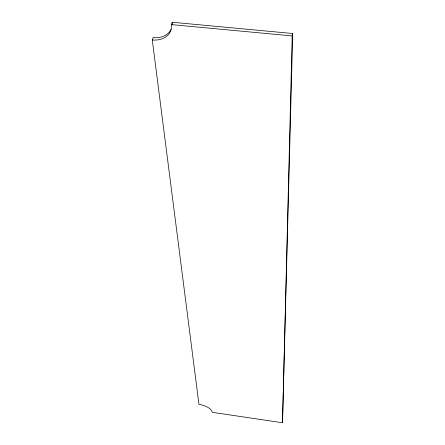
<?xml version="1.0" encoding="UTF-8"?>
<svg xmlns="http://www.w3.org/2000/svg" width="445" height="445" viewBox="0 0 445 445"><rect width="100%" height="100%" fill="white"/><g stroke="black" fill="none" stroke-linecap="round" stroke-linejoin="round"><path stroke-width="0.67" d="M282.508 422.75L292.187 35.928L292.715 33.509L172.226 22.25L171.431 24.603A22.3 16.715 24.7 0 1 152.285 39.967L198.954 404.377A12.788 5.779 12.7 0 1 212.271 412.326L282.508 422.75L292.715 33.509M152.285 39.967L153.102 37.63A22.256 16.721 24.8 0 0 171.047 29.415M171.431 24.603L292.187 35.928M172.226 22.25A22.256 16.721 24.8 0 1 172.254 24.981"/></g></svg>
